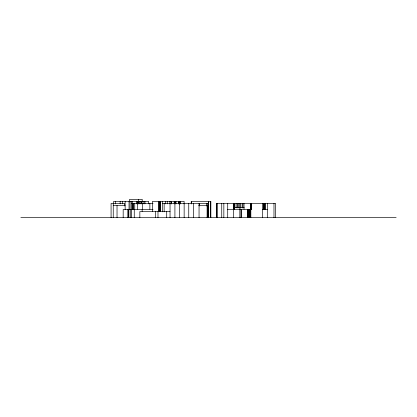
<?xml version="1.0" encoding="UTF-8"?>
<svg xmlns="http://www.w3.org/2000/svg" width="417" height="417" viewBox="0 0 417 417"><rect width="100%" height="100%" fill="white"/><g stroke="black" fill="none" stroke-linecap="round" stroke-linejoin="round"><path stroke-width="0.63" d="M131.694 203.397L153.055 203.397M162.567 203.397L208.349 203.397M113.247 205.44L125.147 205.44M198.628 205.44L207.676 205.44L207.676 217.684M233.901 207.478L244.232 207.478M153.029 209.522L123.177 209.522L123.177 217.684M227.348 209.522L251.232 209.522M262.345 209.522L267.323 209.522M170.042 211.56L139.846 211.56L139.846 217.684M20.85 217.684L396.15 217.684M275.606 217.684L275.606 203.397L216.34 203.397L216.34 217.684M273.974 203.397L273.974 217.684M267.323 203.397L267.323 217.684M265.155 203.397L265.155 209.24M265.066 203.397L265.066 209.24M264.628 203.397L264.628 209.24M263.961 203.397L263.961 209.24M263.888 203.397L263.888 209.24M263.591 203.397L263.591 209.24M262.611 203.397L262.611 217.684M251.232 203.397L251.232 209.24M251.039 203.397L251.039 209.24M250.992 203.397L250.992 209.24M250.836 203.397L250.836 217.684M250.476 209.522L250.476 217.684M249.731 209.522L249.731 217.684M249.611 209.522L249.611 217.684M248.641 209.522L248.641 217.684M248.516 209.522L248.516 217.684M248.11 209.522L248.11 217.684M247.99 209.522L247.99 217.684M247.5 209.522L247.5 217.684M244.023 203.397L244.023 209.24M242.965 203.397L242.965 207.942M242.126 203.397L242.126 207.942M241.214 209.522L241.214 217.684M241.062 209.522L241.062 217.684M240.427 203.397L240.427 207.942M239.942 207.478L239.942 209.391M239.838 209.522L239.838 217.684M239.77 203.397L239.77 207.942M238.748 203.397L238.748 207.942M237.648 203.397L237.648 207.942M236.84 203.397L236.84 207.942M234.974 203.397L234.974 207.942M234.625 203.397L234.625 207.942M234.239 203.397L234.239 209.24M234.093 203.397L234.02 209.308M234.005 209.391L233.927 205.44L233.911 209.308M233.796 203.397L233.828 209.308M233.682 203.397L233.728 209.24M233.562 209.522L233.562 217.684M227.713 203.397L227.713 217.684M223.84 203.397L223.84 217.684M221.74 203.397L221.74 217.684M217.351 203.397L217.351 217.684M216.574 203.397L216.574 217.684M216.444 203.397L216.444 217.684M210.856 217.684L210.856 201.359L191.226 201.359L191.226 203.871M210.632 201.359L210.632 217.684M208.641 201.359L208.641 217.684M208.349 201.359L208.349 217.684M208.114 203.397L208.114 217.684M207.875 203.397L207.875 217.684M207.098 205.44L207.098 217.684M206.399 203.397L206.399 205.998M199.316 203.397L199.316 205.998M199.05 203.397L199.05 217.684M193.363 203.397L193.363 217.684M191.387 201.359L191.387 203.871M188.75 203.397L188.75 217.684M184.147 203.397L184.147 217.684M184.111 203.871L184.111 201.359L152.492 201.359L152.492 211.403M180.217 201.359L180.217 203.871M179.972 201.359L179.972 203.871M179.732 201.359L179.732 203.871M179.555 201.359L179.555 203.871M179.529 203.397L179.529 217.684M179.32 201.359L179.32 203.871M178.81 201.359L178.81 203.871M178.502 201.359L178.502 203.871M175.974 201.359L175.974 203.871M175.328 201.359L175.328 203.871M174.916 203.397L174.916 217.684M174.713 201.359L174.713 203.871M174.16 201.359L174.16 203.871M171.512 201.359L171.512 203.871M171.366 201.359L171.366 203.871M170.965 201.359L170.965 203.871M170.042 203.397L170.042 217.684M169.834 201.359L169.834 203.871M167.253 201.359L167.253 203.871M166.711 211.56L166.711 217.684M165.382 201.359L165.382 203.871M164.142 203.397L164.142 211.841M162.567 201.359L162.567 211.841M160.18 201.359L160.18 211.403M160.071 201.359L160.071 211.403M159.857 201.359L159.857 211.403M159.461 201.359L159.461 211.403M159.278 201.359L159.278 211.403M159.091 201.359L159.091 211.403M158.543 201.359L158.543 211.403M157.986 211.56L157.986 217.684M155.52 211.56L155.52 217.684M149.875 203.397L149.875 209.24M148.624 203.871L148.624 201.359L113.669 201.359L113.669 203.871M144.949 201.359L144.949 203.871M143.933 201.359L143.933 203.871M142.416 203.397L142.416 209.24M142.202 201.849L142.202 199.316L129.614 199.316L129.614 201.849M142.145 209.522L142.145 211.403M141.957 201.359L141.957 203.871M141.639 201.359L141.639 203.871M140.779 201.359L140.779 203.871M139.309 201.359L139.309 203.871M138.767 201.359L138.767 203.871M138.632 199.316L138.632 201.849M138.397 201.359L138.397 203.871M137.641 201.359L137.631 209.24M137.308 201.359L137.308 203.871M137.188 201.359L137.188 203.871M136.734 201.359L136.734 203.871M134.748 203.397L134.748 209.24M134.258 209.522L134.258 217.684M133.492 203.397L133.492 209.24M132.96 203.397L132.96 209.24M132.288 201.359L132.288 209.522M131.454 201.359L131.454 209.522M131.084 209.522L131.084 217.684M130.943 209.522L130.943 217.684M130.073 201.359L130.073 209.522M129.041 201.359L129.041 209.522M128.879 209.522L128.879 217.684M128.113 209.522L128.113 217.684M128.014 209.522L128.014 217.684M125.147 201.359L125.147 209.522M124.521 205.998L124.521 203.397L111.078 203.397L111.078 217.684M122.572 201.359L122.572 203.871M120.143 201.359L120.143 203.871M117.031 205.44L117.031 217.684M115.306 201.359L115.306 203.871M113.247 203.397L113.247 217.684"/></g></svg>
